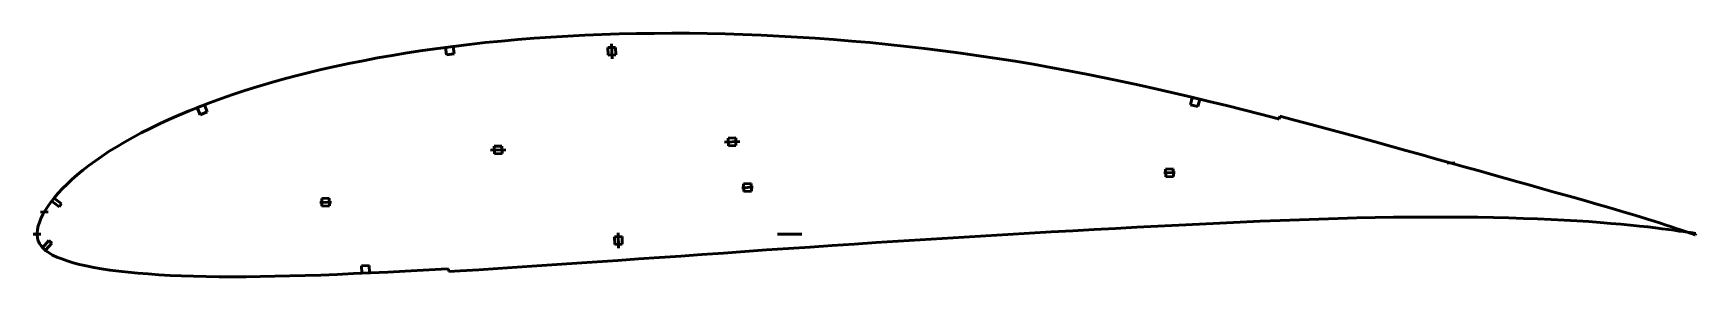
# Model space of a CAD drawing. Header units: metres. Extents: x -305 to 567, y -22 to 105.
import ezdxf

# ---------------------------------------------------------------- set-up
doc = ezdxf.new("R2010")
doc.units = ezdxf.units.M
for name, color, linetype, lineweight in [('FoilLayer', 1, 'Continuous', 50), ('StringerLayer', 1, 'Continuous', 50), ('SubLayer', 1, 'Continuous', 50)]:
    doc.layers.add(name, color=color, linetype=linetype, lineweight=lineweight)

msp = doc.modelspace()

# ---------------------------------------------------------------- linework, layer by layer
at = {"layer": 'FoilLayer'}
for p, q in [((-6.91, 104.74), (-15.87, 104.38)), ((2.15, 105.03), (-6.91, 104.74)), ((11.26, 105.23), (2.15, 105.03)), ((20.45, 105.36), (11.26, 105.23)), ((29.69, 105.42), (20.45, 105.36)), ((38.97, 105.38), (29.69, 105.42)), ((48.29, 105.26), (38.97, 105.38)), ((57.65, 105.05), (48.29, 105.26)), ((67.07, 104.77), (57.65, 105.05)), ((76.52, 104.4), (67.07, 104.77)), ((-101.02, 96.3), (-108.98, 95.09)), ((-92.95, 97.45), (-101.02, 96.3)), ((-84.76, 98.52), (-92.95, 97.45)), ((-76.48, 99.53), (-84.76, 98.52)), ((-68.09, 100.47), (-76.48, 99.53)), ((-59.63, 101.31), (-68.09, 100.47)), ((-51.06, 102.07), (-59.63, 101.31)), ((-42.39, 102.76), (-51.06, 102.07)), ((-33.62, 103.38), (-42.39, 102.76)), ((-24.78, 103.91), (-33.62, 103.38)), ((-15.87, 104.38), (-24.78, 103.91)), ((86, 103.96), (76.52, 104.4)), ((95.49, 103.43), (86, 103.96)), ((105, 102.81), (95.49, 103.43)), ((114.53, 102.1), (105, 102.81)), ((124.08, 101.33), (114.53, 102.1)), ((133.63, 100.47), (124.08, 101.33)), ((143.19, 99.54), (133.63, 100.47)), ((152.74, 98.53), (143.19, 99.54)), ((162.27, 97.42), (152.74, 98.53)), ((171.8, 96.24), (162.27, 97.42)), ((181.31, 94.98), (171.8, 96.24)), ((-146.9, 87.94), (-154.1, 86.32)), ((-139.57, 89.5), (-146.9, 87.94)), ((-132.1, 91.01), (-139.57, 89.5)), ((-124.51, 92.44), (-132.1, 91.01)), ((-116.8, 93.8), (-124.51, 92.44)), ((-108.98, 95.09), (-116.8, 93.8)), ((190.81, 93.64), (181.31, 94.98)), ((200.3, 92.22), (190.81, 93.64)), ((209.75, 90.72), (200.3, 92.22)), ((219.17, 89.15), (209.75, 90.72)), ((228.56, 87.49), (219.17, 89.15)), ((237.93, 85.76), (228.56, 87.49)), ((-181.42, 79.18), (-187.89, 77.27)), ((-174.79, 81.07), (-181.42, 79.18)), ((-168.03, 82.89), (-174.79, 81.07)), ((-161.13, 84.65), (-168.03, 82.89)), ((-154.1, 86.32), (-161.13, 84.65)), ((247.26, 83.96), (237.93, 85.76)), ((256.57, 82.1), (247.26, 83.96)), ((265.82, 80.17), (256.57, 82.1)), ((275.02, 78.16), (265.82, 80.17)), ((-206.36, 71.18), (-212.2, 69.04)), ((-200.36, 73.26), (-206.36, 71.18)), ((-194.2, 75.29), (-200.36, 73.26)), ((-187.89, 77.27), (-194.2, 75.29)), ((284.19, 76.09), (275.02, 78.16)), ((293.34, 73.97), (284.19, 76.09)), ((302.47, 71.8), (293.34, 73.97)), ((311.55, 69.62), (302.47, 71.8)), ((-228.75, 62.41), (-233.92, 60.14)), ((-223.41, 64.66), (-228.75, 62.41)), ((-217.89, 66.87), (-223.41, 64.66)), ((-212.2, 69.04), (-217.89, 66.87)), ((320.57, 67.42), (311.55, 69.62)), ((329.5, 65.19), (320.57, 67.42)), ((338.37, 62.93), (329.5, 65.19)), ((347.17, 60.66), (338.37, 62.93)), ((348.55, 61.9), (348.16, 60.4)), ((356.29, 59.87), (348.55, 61.9)), ((-248.42, 53.09), (-252.89, 50.71)), ((-243.75, 55.47), (-248.42, 53.09)), ((-238.92, 57.82), (-243.75, 55.47)), ((-233.92, 60.14), (-238.92, 57.82)), ((348.16, 60.4), (347.17, 60.66)), ((364.92, 57.58), (356.29, 59.87)), ((373.47, 55.28), (364.92, 57.58)), ((381.92, 52.97), (373.47, 55.28)), ((390.28, 50.68), (381.92, 52.97)), ((-261.29, 45.89), (-265.2, 43.45)), ((-257.19, 48.29), (-261.29, 45.89)), ((-252.89, 50.71), (-257.19, 48.29)), ((398.53, 48.42), (390.28, 50.68)), ((406.67, 46.18), (398.53, 48.42)), ((414.67, 43.96), (406.67, 46.18)), ((422.53, 41.77), (414.67, 43.96)), ((-275.86, 36.06), (-279.03, 33.61)), ((-272.49, 38.52), (-275.86, 36.06)), ((-268.93, 40.99), (-272.49, 38.52)), ((-265.2, 43.45), (-268.93, 40.99)), ((430.26, 39.59), (422.53, 41.77)), ((437.85, 37.47), (430.26, 39.59)), ((445.3, 35.38), (437.85, 37.47)), ((452.57, 33.34), (445.3, 35.38)), ((-287.36, 26.3), (-289.76, 23.89)), ((-284.78, 28.74), (-287.36, 26.3)), ((-282, 31.18), (-284.78, 28.74)), ((-279.03, 33.61), (-282, 31.18)), ((459.66, 31.34), (452.57, 33.34)), ((466.58, 29.39), (459.66, 31.34)), ((473.33, 27.48), (466.58, 29.39)), ((479.88, 25.63), (473.33, 27.48)), ((-293.99, 19.15), (-295.81, 16.83)), ((-291.97, 21.49), (-293.99, 19.15)), ((-289.76, 23.89), (-291.97, 21.49)), ((486.25, 23.83), (479.88, 25.63)), ((492.39, 22.1), (486.25, 23.83)), ((498.33, 20.41), (492.39, 22.1)), ((504.06, 18.79), (498.33, 20.41)), ((509.56, 17.22), (504.06, 18.79)), ((-300.06, 10.22), (-301.05, 8.21)), ((-298.84, 12.38), (-300.06, 10.22)), ((-297.43, 14.57), (-298.84, 12.38)), ((-295.81, 16.83), (-297.43, 14.57)), ((398.62, 8.7), (408.11, 8.84)), ((408.11, 8.84), (417.39, 8.92)), ((417.39, 8.92), (426.48, 8.98)), ((426.48, 8.98), (435.37, 8.99)), ((435.37, 8.99), (444.05, 8.93)), ((444.05, 8.93), (452.48, 8.82)), ((452.48, 8.82), (460.65, 8.67)), ((514.82, 15.72), (509.56, 17.22)), ((519.85, 14.27), (514.82, 15.72)), ((524.63, 12.88), (519.85, 14.27)), ((529.17, 11.54), (524.63, 12.88)), ((533.47, 10.26), (529.17, 11.54)), ((537.52, 9.03), (533.47, 10.26)), ((541.33, 7.86), (537.52, 9.03)), ((-303.08, 0.26), (-303.09, -0.24)), ((-302.87, 2.36), (-303.08, 0.26)), ((-302.47, 4.42), (-302.87, 2.36)), ((-301.88, 6.05), (-302.47, 4.42)), ((-301.05, 8.21), (-301.88, 6.05)), ((205.95, -0.18), (217.34, 0.48)), ((217.34, 0.48), (228.7, 1.16)), ((228.7, 1.16), (240.02, 1.81)), ((240.02, 1.81), (251.29, 2.43)), ((251.29, 2.43), (262.47, 3.02)), ((262.47, 3.02), (273.56, 3.61)), ((273.56, 3.61), (284.58, 4.22)), ((284.58, 4.22), (295.53, 4.78)), ((295.53, 4.78), (306.39, 5.3)), ((306.39, 5.3), (317.13, 5.8)), ((317.13, 5.8), (327.75, 6.3)), ((327.75, 6.3), (338.27, 6.78)), ((338.27, 6.78), (348.69, 7.21)), ((348.69, 7.21), (358.97, 7.59)), ((358.97, 7.59), (369.11, 7.92)), ((369.11, 7.92), (379.09, 8.23)), ((379.09, 8.23), (388.93, 8.5)), ((388.93, 8.5), (398.62, 8.7)), ((460.65, 8.67), (468.58, 8.49)), ((468.58, 8.49), (476.28, 8.26)), ((476.28, 8.26), (483.7, 7.98)), ((483.7, 7.98), (490.83, 7.66)), ((490.83, 7.66), (497.67, 7.33)), ((497.67, 7.33), (504.25, 6.96)), ((504.25, 6.96), (510.54, 6.56)), ((510.54, 6.56), (516.51, 6.11)), ((516.51, 6.11), (522.15, 5.64)), ((522.15, 5.64), (527.46, 5.18)), ((527.46, 5.18), (532.47, 4.72)), ((532.47, 4.72), (537.14, 4.25)), ((537.14, 4.25), (541.49, 3.77)), ((544.88, 6.76), (541.33, 7.86)), ((541.49, 3.77), (545.49, 3.3)), ((548.17, 5.72), (544.88, 6.76)), ((545.49, 3.3), (549.14, 2.83)), ((551.2, 4.75), (548.17, 5.72)), ((549.14, 2.83), (552.44, 2.4)), ((553.97, 3.85), (551.2, 4.75)), ((552.44, 2.4), (555.39, 2)), ((556.48, 3.02), (553.97, 3.85)), ((555.39, 2), (558.01, 1.63)), ((558.73, 2.27), (556.48, 3.02)), ((558.01, 1.63), (560.27, 1.31)), ((560.7, 1.6), (558.73, 2.27)), ((560.27, 1.31), (562.2, 1.03)), ((562.39, 1.02), (560.7, 1.6)), ((562.2, 1.03), (563.78, 0.79)), ((563.8, 0.53), (562.39, 1.02)), ((563.78, 0.79), (565.02, 0.6)), ((564.93, 0.14), (563.8, 0.53)), ((565.75, -0.15), (564.93, 0.14)), ((565.02, 0.6), (565.91, 0.46)), ((565.91, 0.46), (566.47, 0.38)), ((566.66, 0.35), (566.43, -0.38)), ((566.47, 0.38), (566.66, 0.35)), ((-303.09, -0.24), (-302.9, -2.15)), ((-302.9, -2.15), (-302.48, -3.52)), ((-302.48, -3.52), (-301.85, -4.84)), ((-301.85, -4.84), (-300.94, -6.17)), ((-300.94, -6.17), (-299.82, -7.45)), ((-299.82, -7.45), (-298.43, -8.69)), ((-298.43, -8.69), (-296.81, -9.86)), ((68.11, -9.1), (79.49, -8.32)), ((79.49, -8.32), (90.9, -7.55)), ((90.9, -7.55), (102.33, -6.78)), ((102.33, -6.78), (113.8, -5.99)), ((113.8, -5.99), (125.32, -5.21)), ((125.32, -5.21), (136.87, -4.45)), ((136.87, -4.45), (148.41, -3.73)), ((148.41, -3.73), (159.94, -3)), ((159.94, -3), (171.45, -2.26)), ((171.45, -2.26), (182.98, -1.54)), ((182.98, -1.54), (194.48, -0.85)), ((194.48, -0.85), (205.95, -0.18)), ((566.26, -0.32), (565.75, -0.15)), ((566.43, -0.38), (566.26, -0.32)), ((-296.81, -9.86), (-294.91, -10.97)), ((-294.91, -10.97), (-292.66, -12.02)), ((-292.66, -12.02), (-290.09, -13.04)), ((-290.09, -13.04), (-287.24, -14.04)), ((-287.24, -14.04), (-284.17, -15)), ((-284.17, -15), (-280.85, -15.89)), ((-280.85, -15.89), (-277.25, -16.7)), ((-277.25, -16.7), (-273.37, -17.46)), ((-61.44, -18.1), (-51.29, -17.41)), ((-51.29, -17.41), (-40.99, -16.71)), ((-40.99, -16.71), (-30.54, -16)), ((-30.54, -16), (-19.98, -15.3)), ((-19.98, -15.3), (-9.32, -14.56)), ((-9.32, -14.56), (1.46, -13.79)), ((1.46, -13.79), (12.36, -13.02)), ((12.36, -13.02), (23.36, -12.24)), ((23.36, -12.24), (34.44, -11.48)), ((34.44, -11.48), (45.58, -10.71)), ((45.58, -10.71), (56.8, -9.91)), ((56.8, -9.91), (68.11, -9.1)), ((-273.37, -17.46), (-269.21, -18.19)), ((-269.21, -18.19), (-264.84, -18.87)), ((-264.84, -18.87), (-260.23, -19.47)), ((-260.23, -19.47), (-255.36, -20)), ((-255.36, -20), (-250.22, -20.47)), ((-250.22, -20.47), (-244.81, -20.9)), ((-244.81, -20.9), (-239.19, -21.3)), ((-239.19, -21.3), (-233.36, -21.64)), ((-233.36, -21.64), (-227.3, -21.89)), ((-227.3, -21.89), (-221, -22.09)), ((-221, -22.09), (-214.43, -22.22)), ((-214.43, -22.22), (-207.66, -22.33)), ((-207.66, -22.33), (-200.68, -22.37)), ((-200.68, -22.37), (-193.5, -22.35)), ((-193.5, -22.35), (-186.07, -22.25)), ((-186.07, -22.25), (-178.41, -22.11)), ((-178.41, -22.11), (-170.53, -21.95)), ((-170.53, -21.95), (-162.48, -21.74)), ((-162.48, -21.74), (-154.24, -21.46)), ((-154.24, -21.46), (-145.79, -21.13)), ((-145.79, -21.13), (-137.12, -20.74)), ((-137.12, -20.74), (-128.25, -20.35)), ((-128.25, -20.35), (-119.23, -19.93)), ((-119.23, -19.93), (-110.05, -19.46)), ((-110.05, -19.46), (-100.69, -18.92)), ((-100.69, -18.92), (-91.13, -18.35)), ((-91.13, -18.35), (-87.28, -18.12)), ((-87.28, -18.12), (-87.19, -19.67)), ((-87.19, -19.67), (-81.3, -19.32)), ((-81.3, -19.32), (-71.44, -18.73)), ((-71.44, -18.73), (-61.44, -18.1))]:
    msp.add_line(p, q, dxfattribs=at)
at = {"layer": 'StringerLayer'}
for p, q in [((-84.92, 98.5), (-88.89, 97.98)), ((-88.89, 97.98), (-88.37, 94.01)), ((-84.4, 94.54), (-84.92, 98.5)), ((-88.37, 94.01), (-84.4, 94.54)), ((302.67, 71.75), (301.74, 67.86)), ((306.56, 70.82), (302.67, 71.75)), ((305.63, 66.93), (306.56, 70.82)), ((-215.33, 67.84), (-219.07, 66.41)), ((-219.07, 66.41), (-217.64, 62.68)), ((-217.64, 62.68), (-213.9, 64.11)), ((-213.9, 64.11), (-215.33, 67.84)), ((301.74, 67.86), (305.63, 66.93)), ((-294.18, 18.91), (-295.41, 17.34)), ((-290.24, 15.82), (-294.18, 18.91)), ((-295.41, 17.34), (-291.48, 14.25)), ((-291.48, 14.25), (-290.24, 15.82)), ((-296.83, -3.41), (-300.15, -7.15)), ((-300.15, -7.15), (-298.65, -8.48)), ((-298.65, -8.48), (-295.33, -4.74)), ((-295.33, -4.74), (-296.83, -3.41)), ((-129.02, -16.38), (-133.01, -16.56)), ((-133.01, -16.56), (-132.84, -20.56)), ((-128.84, -20.38), (-129.02, -16.38)), ((-132.84, -20.56), (-128.84, -20.38))]:
    msp.add_line(p, q, dxfattribs=at)
at = {"layer": 'SubLayer'}
for p, q in [((0.2, 98), (-3.8, 97.86)), ((-3.8, 97.86), (-3.66, 93.86)), ((-1.87, 99.93), (-1.59, 91.94)), ((0.34, 94), (0.2, 98)), ((-3.66, 93.86), (0.34, 94)), ((-65.34, 44.02), (-57.34, 44.3)), ((-59.41, 46.23), (-63.41, 46.09)), ((-63.41, 46.09), (-63.27, 42.09)), ((-59.27, 42.23), (-59.41, 46.23)), ((57.34, 48.31), (65.34, 48.59)), ((63.27, 50.52), (59.27, 50.38)), ((59.27, 50.38), (59.41, 46.38)), ((59.41, 46.38), (63.41, 46.52)), ((63.41, 46.52), (63.27, 50.52)), ((-63.27, 42.09), (-59.27, 42.23)), ((436.28, 37.28), (440.28, 37.42)), ((71.42, 26.54), (67.43, 26.4)), ((67.43, 26.4), (67.57, 22.4)), ((71.56, 22.54), (71.42, 26.54)), ((287.77, 32.09), (293.76, 32.3)), ((292.69, 34.27), (288.7, 34.13)), ((288.7, 34.13), (288.84, 30.13)), ((288.84, 30.13), (292.83, 30.27)), ((292.83, 30.27), (292.69, 34.27)), ((-149.85, 18.81), (-153.84, 18.67)), ((-153.84, 18.67), (-153.7, 14.67)), ((-149.71, 14.81), (-149.85, 18.81)), ((66.5, 24.37), (72.49, 24.57)), ((67.57, 22.4), (71.56, 22.54)), ((489.76, 22.32), (490.04, 23.28)), ((-301.29, 11.52), (-297.29, 11.66)), ((-154.77, 16.64), (-148.78, 16.85)), ((-153.7, 14.67), (-149.71, 14.81)), ((528.21, 11.3), (528.5, 12.26)), ((-305.08, 0), (-301.08, 0)), ((1.87, -7.32), (1.59, 0.67)), ((85.17, 0), (97.88, 0)), ((486.92, 7.34), (487.02, 8.33)), ((526.86, 4.73), (526.99, 5.72)), ((546.75, 2.63), (546.91, 3.62)), ((547.34, 5.46), (547.63, 6.42)), ((3.66, -1.25), (-0.34, -1.39)), ((-0.34, -1.39), (-0.2, -5.39)), ((-0.2, -5.39), (3.8, -5.25)), ((3.8, -5.25), (3.66, -1.25))]:
    msp.add_line(p, q, dxfattribs=at)

doc.saveas('drawing.dxf')
